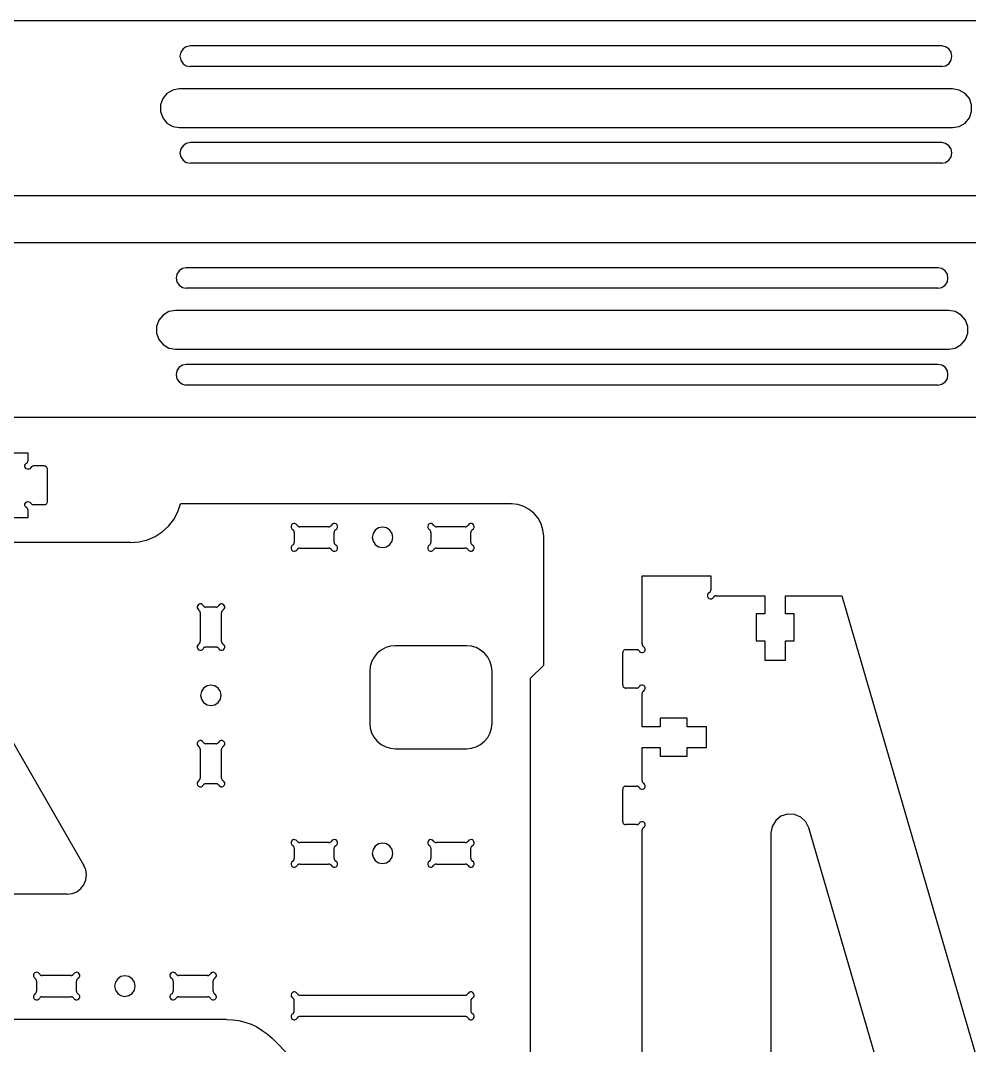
# Model space of a CAD drawing. Header units: inches. Extents: x 205 to 904, y 195 to 663.
# Drawn here: x 498.6 to 645.9, y 501.3 to 660.4 of the extents above; entities that cross this region are included whole.
import ezdxf

# ---------------------------------------------------------------- set-up
doc = ezdxf.new("R2010")
doc.units = ezdxf.units.IN
doc.header["$MEASUREMENT"] = 0
doc.layers.add('Capa 1', color=7, linetype='Continuous')

msp = doc.modelspace()

# ---------------------------------------------------------------- linework, layer by layer
at = {"layer": 'Capa 1', "color": 7, "lineweight": 25, "true_color": 0xffffff}
for points in [[(206.59, 660.4), (725.59, 660.4)], [(525, 656.45), (524.37, 656.31), (523.87, 655.99), (523.52, 655.46), (523.38, 654.86), (523.52, 654.23), (523.87, 653.7), (524.37, 653.38), (525, 653.24)], [(641.6, 656.45), (525, 656.45)], [(641.6, 653.24), (642.2, 653.38), (642.73, 653.7), (643.08, 654.23), (643.18, 654.86), (643.08, 655.46), (642.73, 655.99), (642.2, 656.31), (641.6, 656.45)], [(641.6, 653.24), (525, 653.24)], [(523.28, 649.78), (522.25, 649.6), (521.37, 649.08), (520.7, 648.3), (520.35, 647.31), (520.35, 646.29), (520.7, 645.3), (521.37, 644.49), (522.25, 643.96), (523.28, 643.78)], [(643.29, 649.78), (523.28, 649.78)], [(643.29, 643.78), (644.31, 643.96), (645.23, 644.49), (645.9, 645.3), (646.25, 646.29), (646.25, 647.31), (645.9, 648.3), (645.23, 649.08), (644.31, 649.6), (643.29, 649.78)], [(523.28, 643.78), (643.29, 643.78)], [(525, 641.46), (524.37, 641.31), (523.87, 640.96), (523.52, 640.47), (523.38, 639.83), (523.52, 639.23), (523.87, 638.7), (524.37, 638.35), (525, 638.25)], [(641.6, 641.46), (525, 641.46)], [(641.6, 638.25), (642.2, 638.35), (642.73, 638.7), (643.08, 639.23), (643.18, 639.83), (643.08, 640.47), (642.73, 640.96), (642.2, 641.31), (641.6, 641.46)], [(641.6, 638.25), (525, 638.25)], [(725.59, 633.2), (206.59, 633.2)], [(205.99, 625.97), (724.99, 625.97)], [(524.37, 622.02), (523.77, 621.91), (523.24, 621.56), (522.92, 621.03), (522.78, 620.43), (522.92, 619.83), (523.24, 619.3), (523.77, 618.95), (524.37, 618.84)], [(641, 622.02), (524.37, 622.02)], [(641, 618.84), (641.6, 618.95), (642.13, 619.3), (642.48, 619.83), (642.58, 620.43), (642.48, 621.03), (642.13, 621.56), (641.6, 621.91), (641, 622.02)], [(641, 618.84), (524.37, 618.84)], [(522.68, 615.39), (521.65, 615.21), (520.77, 614.68), (520.1, 613.87), (519.75, 612.92), (519.75, 611.86), (520.1, 610.87), (520.77, 610.09), (521.65, 609.56), (522.68, 609.39)], [(642.69, 615.39), (522.68, 615.39)], [(642.69, 609.39), (643.71, 609.56), (644.63, 610.09), (645.3, 610.87), (645.65, 611.86), (645.65, 612.92), (645.3, 613.87), (644.63, 614.68), (643.71, 615.21), (642.69, 615.39)], [(522.68, 609.39), (642.69, 609.39)], [(524.37, 607.02), (523.77, 606.92), (523.24, 606.57), (522.92, 606.04), (522.78, 605.44), (522.92, 604.8), (523.24, 604.31), (523.77, 603.96), (524.37, 603.81)], [(641, 607.02), (524.37, 607.02)], [(641, 603.81), (641.6, 603.96), (642.13, 604.31), (642.48, 604.8), (642.58, 605.44), (642.48, 606.04), (642.13, 606.57), (641.6, 606.92), (641, 607.02)], [(641, 603.81), (524.37, 603.81)], [(724.99, 598.77), (205.99, 598.77)], [(499.82, 593.23), (262.47, 593.23)], [(499.57, 591.68), (499.6, 591.71), (499.67, 591.75), (499.71, 591.82), (499.74, 591.86), (499.78, 591.93), (499.78, 592), (499.82, 592.03), (499.82, 592.1)], [(499.82, 592.1), (499.82, 593.23)], [(500.24, 591.01), (500.1, 590.83), (499.92, 590.76), (499.71, 590.76), (499.53, 590.83), (499.39, 590.97), (499.32, 591.15), (499.32, 591.36), (499.39, 591.54), (499.57, 591.68)], [(500.66, 591.26), (500.63, 591.26), (500.56, 591.22), (500.49, 591.22), (500.42, 591.18), (500.38, 591.15), (500.31, 591.11), (500.27, 591.04), (500.24, 591.01)], [(502.32, 591.26), (500.66, 591.26)], [(502.81, 590.73), (502.81, 590.83), (502.78, 590.94), (502.71, 591.01), (502.67, 591.11), (502.6, 591.15), (502.5, 591.22), (502.39, 591.22), (502.32, 591.26)], [(502.81, 585.75), (502.81, 590.73)], [(499.57, 584.8), (499.39, 584.94), (499.32, 585.12), (499.32, 585.33), (499.39, 585.51), (499.53, 585.65), (499.71, 585.75), (499.92, 585.72), (500.1, 585.65), (500.24, 585.51)], [(500.24, 585.51), (500.27, 585.43), (500.31, 585.4), (500.38, 585.36), (500.42, 585.29), (500.49, 585.29), (500.56, 585.26), (500.63, 585.26), (500.66, 585.26)], [(502.32, 585.26), (502.39, 585.26), (502.5, 585.29), (502.6, 585.33), (502.67, 585.4), (502.71, 585.47), (502.78, 585.54), (502.81, 585.65), (502.81, 585.75)], [(499.82, 584.38), (499.82, 584.45), (499.78, 584.52), (499.78, 584.55), (499.74, 584.62), (499.71, 584.69), (499.67, 584.73), (499.6, 584.76), (499.57, 584.8)], [(499.82, 583.25), (499.82, 584.38)], [(500.66, 585.26), (502.32, 585.26)], [(515.73, 579.37), (517.03, 579.47), (518.34, 579.79), (519.54, 580.32), (520.63, 581.02), (521.62, 581.91), (522.43, 582.97), (523.06, 584.13), (523.49, 585.36)], [(574.82, 585.36), (523.49, 585.36)], [(579.83, 580.35), (579.72, 581.34), (579.44, 582.26), (578.98, 583.14), (578.38, 583.88), (577.6, 584.52), (576.76, 584.98), (575.8, 585.26), (574.82, 585.36)], [(262.47, 583.25), (499.82, 583.25)], [(541.55, 582.08), (541.44, 582.22), (541.23, 582.33), (541.06, 582.33), (540.84, 582.26), (540.7, 582.12), (540.63, 581.91), (540.63, 581.73), (540.74, 581.52), (540.88, 581.41)], [(547.58, 581.41), (547.72, 581.52), (547.83, 581.73), (547.83, 581.91), (547.76, 582.12), (547.62, 582.26), (547.41, 582.33), (547.23, 582.33), (547.02, 582.22), (546.91, 582.08)], [(562.75, 582.08), (562.65, 582.22), (562.43, 582.33), (562.26, 582.33), (562.05, 582.26), (561.9, 582.12), (561.83, 581.91), (561.83, 581.73), (561.94, 581.52), (562.08, 581.41)], [(568.78, 581.41), (568.92, 581.52), (569.03, 581.73), (569.03, 581.91), (568.96, 582.12), (568.82, 582.26), (568.61, 582.33), (568.43, 582.33), (568.22, 582.22), (568.11, 582.08)], [(541.13, 580.95), (541.13, 581.02), (541.13, 581.1), (541.09, 581.17), (541.06, 581.2), (541.02, 581.27), (540.98, 581.31), (540.95, 581.34), (540.88, 581.41)], [(541.13, 580.95), (541.13, 579.4)], [(541.55, 582.08), (541.58, 582.01), (541.65, 581.98), (541.69, 581.94), (541.76, 581.91), (541.8, 581.87), (541.87, 581.84), (541.94, 581.84), (542.01, 581.84)], [(546.45, 581.84), (542.01, 581.84)], [(546.45, 581.84), (546.52, 581.84), (546.59, 581.84), (546.66, 581.87), (546.7, 581.91), (546.77, 581.94), (546.81, 581.98), (546.88, 582.01), (546.91, 582.08)], [(547.58, 581.41), (547.51, 581.34), (547.48, 581.31), (547.44, 581.27), (547.41, 581.2), (547.37, 581.17), (547.33, 581.1), (547.33, 581.02), (547.33, 580.95)], [(547.33, 579.4), (547.33, 580.95)], [(556.44, 580.18), (556.3, 580.78), (555.98, 581.31), (555.45, 581.66), (554.81, 581.77), (554.21, 581.66), (553.68, 581.31), (553.37, 580.78), (553.23, 580.18), (553.37, 579.58), (553.68, 579.05), (554.21, 578.7), (554.81, 578.59), (555.45, 578.7), (555.98, 579.05), (556.3, 579.58), (556.44, 580.18)], [(562.33, 580.95), (562.33, 581.02), (562.33, 581.1), (562.29, 581.17), (562.26, 581.2), (562.22, 581.27), (562.19, 581.31), (562.15, 581.34), (562.08, 581.41)], [(562.33, 580.95), (562.33, 579.4)], [(562.75, 582.08), (562.79, 582.01), (562.86, 581.98), (562.89, 581.94), (562.96, 581.91), (563, 581.87), (563.07, 581.84), (563.14, 581.84), (563.21, 581.84)], [(567.65, 581.84), (563.21, 581.84)], [(567.65, 581.84), (567.73, 581.84), (567.8, 581.84), (567.87, 581.87), (567.9, 581.91), (567.97, 581.94), (568.01, 581.98), (568.08, 582.01), (568.11, 582.08)], [(568.78, 581.41), (568.71, 581.34), (568.68, 581.31), (568.64, 581.27), (568.61, 581.2), (568.57, 581.17), (568.54, 581.1), (568.54, 581.02), (568.54, 580.95)], [(568.54, 579.4), (568.54, 580.95)], [(515.73, 579.37), (232.59, 579.37)], [(540.88, 578.98), (540.95, 579.01), (540.98, 579.05), (541.02, 579.08), (541.06, 579.16), (541.09, 579.19), (541.13, 579.26), (541.13, 579.33), (541.13, 579.4)], [(547.33, 579.4), (547.33, 579.33), (547.33, 579.26), (547.37, 579.19), (547.41, 579.16), (547.44, 579.08), (547.48, 579.05), (547.51, 579.01), (547.58, 578.98)], [(562.08, 578.98), (562.15, 579.01), (562.19, 579.05), (562.22, 579.08), (562.26, 579.16), (562.29, 579.19), (562.33, 579.26), (562.33, 579.33), (562.33, 579.4)], [(568.54, 579.4), (568.54, 579.33), (568.54, 579.26), (568.57, 579.19), (568.61, 579.16), (568.64, 579.08), (568.68, 579.05), (568.71, 579.01), (568.78, 578.98)], [(579.83, 560.35), (579.83, 580.35)], [(540.88, 578.98), (540.74, 578.84), (540.63, 578.66), (540.63, 578.45), (540.7, 578.24), (540.84, 578.1), (541.06, 578.03), (541.23, 578.03), (541.44, 578.13), (541.55, 578.27)], [(542.01, 578.52), (541.94, 578.52), (541.87, 578.52), (541.8, 578.48), (541.76, 578.45), (541.69, 578.41), (541.65, 578.38), (541.58, 578.34), (541.55, 578.27)], [(542.01, 578.52), (546.45, 578.52)], [(546.91, 578.27), (546.88, 578.34), (546.81, 578.38), (546.77, 578.41), (546.7, 578.45), (546.66, 578.48), (546.59, 578.52), (546.52, 578.52), (546.45, 578.52)], [(546.91, 578.27), (547.02, 578.13), (547.23, 578.03), (547.41, 578.03), (547.62, 578.1), (547.76, 578.24), (547.83, 578.45), (547.83, 578.66), (547.72, 578.84), (547.58, 578.98)], [(562.08, 578.98), (561.94, 578.84), (561.83, 578.66), (561.83, 578.45), (561.9, 578.24), (562.05, 578.1), (562.26, 578.03), (562.43, 578.03), (562.65, 578.13), (562.75, 578.27)], [(563.21, 578.52), (563.14, 578.52), (563.07, 578.52), (563, 578.48), (562.96, 578.45), (562.89, 578.41), (562.86, 578.38), (562.79, 578.34), (562.75, 578.27)], [(563.21, 578.52), (567.65, 578.52)], [(568.11, 578.27), (568.08, 578.34), (568.01, 578.38), (567.97, 578.41), (567.9, 578.45), (567.87, 578.48), (567.8, 578.52), (567.73, 578.52), (567.65, 578.52)], [(568.11, 578.27), (568.22, 578.13), (568.43, 578.03), (568.61, 578.03), (568.82, 578.1), (568.96, 578.24), (569.03, 578.45), (569.03, 578.66), (568.92, 578.84), (568.78, 578.98)], [(595.1, 574.22), (605.75, 574.22)], [(595.1, 563.63), (595.1, 574.22)], [(605.75, 574.22), (605.75, 571.99)], [(605.51, 571.57), (605.33, 571.43), (605.26, 571.25), (605.26, 571.04), (605.33, 570.87), (605.47, 570.69), (605.65, 570.62), (605.86, 570.65), (606.04, 570.72), (606.18, 570.87)], [(605.51, 571.57), (605.54, 571.61), (605.61, 571.64), (605.65, 571.68), (605.68, 571.75), (605.72, 571.78), (605.72, 571.85), (605.75, 571.92), (605.75, 571.99)], [(526.98, 569.6), (526.84, 569.77), (526.66, 569.84), (526.45, 569.84), (526.27, 569.77), (526.13, 569.63), (526.03, 569.45), (526.06, 569.24), (526.13, 569.07), (526.27, 568.92)], [(526.98, 569.6), (527.01, 569.56), (527.05, 569.49), (527.09, 569.45), (527.16, 569.42), (527.23, 569.38), (527.26, 569.38), (527.33, 569.35), (527.4, 569.35)], [(528.95, 569.35), (529.03, 569.35), (529.1, 569.38), (529.17, 569.38), (529.2, 569.42), (529.27, 569.45), (529.31, 569.49), (529.38, 569.56), (529.41, 569.6)], [(530.08, 568.92), (530.22, 569.07), (530.33, 569.24), (530.33, 569.45), (530.26, 569.63), (530.12, 569.77), (529.91, 569.84), (529.73, 569.84), (529.52, 569.77), (529.41, 569.6)], [(606.6, 571.11), (606.53, 571.11), (606.5, 571.11), (606.42, 571.08), (606.35, 571.04), (606.32, 571.01), (606.25, 570.97), (606.21, 570.94), (606.18, 570.87)], [(606.6, 571.11), (614.15, 571.11)], [(614.15, 571.11), (614.15, 568.32)], [(617.36, 571.11), (626.11, 571.11)], [(617.36, 568.32), (617.36, 571.11)], [(626.11, 571.11), (719.21, 251.78)], [(526.52, 568.5), (526.52, 568.57), (526.52, 568.61), (526.49, 568.68), (526.49, 568.75), (526.42, 568.78), (526.38, 568.85), (526.34, 568.89), (526.27, 568.92)], [(526.52, 568.5), (526.52, 564.02)], [(528.95, 569.35), (527.4, 569.35)], [(530.08, 568.92), (530.01, 568.89), (529.98, 568.85), (529.94, 568.78), (529.91, 568.75), (529.87, 568.68), (529.84, 568.61), (529.84, 568.57), (529.84, 568.5)], [(529.84, 564.02), (529.84, 568.5)], [(612.81, 568.32), (612.81, 564.13)], [(614.15, 568.32), (612.81, 568.32)], [(618.7, 568.32), (617.36, 568.32)], [(618.7, 564.13), (618.7, 568.32)], [(526.27, 563.6), (526.13, 563.46), (526.06, 563.28), (526.03, 563.07), (526.13, 562.89), (526.27, 562.75), (526.45, 562.68), (526.66, 562.68), (526.84, 562.75), (526.98, 562.89)], [(526.27, 563.6), (526.34, 563.63), (526.38, 563.67), (526.42, 563.7), (526.49, 563.77), (526.49, 563.84), (526.52, 563.88), (526.52, 563.95), (526.52, 564.02)], [(527.4, 563.17), (527.33, 563.14), (527.26, 563.14), (527.23, 563.1), (527.16, 563.1), (527.09, 563.07), (527.05, 563), (527.01, 562.96), (526.98, 562.89)], [(527.4, 563.17), (528.95, 563.17)], [(529.41, 562.89), (529.38, 562.96), (529.31, 563), (529.27, 563.07), (529.2, 563.1), (529.17, 563.1), (529.1, 563.14), (529.03, 563.14), (528.95, 563.17)], [(529.41, 562.89), (529.52, 562.75), (529.73, 562.68), (529.91, 562.68), (530.12, 562.75), (530.26, 562.89), (530.33, 563.07), (530.33, 563.28), (530.22, 563.46), (530.08, 563.6)], [(529.84, 564.02), (529.84, 563.95), (529.84, 563.88), (529.87, 563.84), (529.91, 563.77), (529.94, 563.7), (529.98, 563.67), (530.01, 563.63), (530.08, 563.6)], [(556.82, 563.35), (556.05, 563.28), (555.31, 563.07), (554.6, 562.68), (554, 562.19), (553.51, 561.59), (553.12, 560.88), (552.91, 560.14), (552.84, 559.36)], [(567.83, 563.35), (556.82, 563.35)], [(571.82, 559.36), (571.75, 560.14), (571.54, 560.88), (571.15, 561.59), (570.65, 562.19), (570.05, 562.68), (569.35, 563.07), (568.61, 563.28), (567.83, 563.35)], [(594.68, 562.5), (594.78, 562.36), (594.99, 562.29), (595.17, 562.29), (595.38, 562.36), (595.52, 562.5), (595.59, 562.68), (595.59, 562.89), (595.49, 563.07), (595.35, 563.21)], [(595.1, 563.63), (595.1, 563.56), (595.1, 563.49), (595.14, 563.46), (595.17, 563.39), (595.21, 563.32), (595.24, 563.28), (595.28, 563.25), (595.35, 563.21)], [(612.81, 564.13), (614.15, 564.13)], [(614.15, 564.13), (614.15, 561.13)], [(617.36, 564.13), (618.7, 564.13)], [(617.36, 561.13), (617.36, 564.13)], [(592.6, 562.79), (592.49, 562.75), (592.42, 562.72), (592.31, 562.68), (592.24, 562.61), (592.17, 562.54), (592.14, 562.47), (592.1, 562.36), (592.1, 562.26)], [(592.1, 557.28), (592.1, 562.26)], [(592.6, 562.79), (594.22, 562.79)], [(594.68, 562.5), (594.64, 562.57), (594.57, 562.61), (594.54, 562.68), (594.47, 562.72), (594.43, 562.72), (594.36, 562.75), (594.29, 562.75), (594.22, 562.79)], [(577.81, 558.34), (579.83, 560.35)], [(614.15, 561.13), (617.36, 561.13)], [(552.84, 559.36), (552.84, 551.36)], [(571.82, 551.36), (571.82, 559.36)], [(491.77, 558.2), (508.46, 529.27)], [(529.8, 555.66), (529.66, 556.26), (529.31, 556.79), (528.81, 557.14), (528.18, 557.25), (527.58, 557.14), (527.05, 556.79), (526.7, 556.26), (526.59, 555.66), (526.7, 555.06), (527.05, 554.53), (527.58, 554.18), (528.18, 554.07), (528.81, 554.18), (529.31, 554.53), (529.66, 555.06), (529.8, 555.66)], [(577.81, 444.85), (577.81, 558.34)], [(592.1, 557.28), (592.1, 557.18), (592.14, 557.07), (592.17, 557), (592.24, 556.93), (592.31, 556.86), (592.42, 556.82), (592.49, 556.79), (592.6, 556.75)], [(594.22, 556.75), (594.29, 556.79), (594.36, 556.79), (594.43, 556.82), (594.47, 556.82), (594.54, 556.86), (594.57, 556.93), (594.64, 556.97), (594.68, 557.04)], [(595.35, 556.33), (595.49, 556.47), (595.59, 556.65), (595.59, 556.86), (595.52, 557.04), (595.38, 557.18), (595.17, 557.25), (594.99, 557.25), (594.78, 557.18), (594.68, 557.04)], [(594.22, 556.75), (592.6, 556.75)], [(595.35, 556.33), (595.28, 556.3), (595.24, 556.26), (595.21, 556.22), (595.17, 556.15), (595.14, 556.08), (595.1, 556.05), (595.1, 555.98), (595.1, 555.91)], [(595.1, 550.76), (595.1, 555.91)], [(597.89, 552.13), (597.89, 550.76)], [(602.09, 552.13), (597.89, 552.13)], [(602.09, 550.76), (602.09, 552.13)], [(552.84, 551.36), (552.91, 550.58), (553.12, 549.84), (553.51, 549.13), (554, 548.53), (554.6, 548.04), (555.31, 547.65), (556.05, 547.44), (556.82, 547.37)], [(567.83, 547.37), (568.61, 547.44), (569.35, 547.65), (570.05, 548.04), (570.65, 548.53), (571.15, 549.13), (571.54, 549.84), (571.75, 550.58), (571.82, 551.36)], [(597.89, 550.76), (595.1, 550.76)], [(605.08, 550.76), (602.09, 550.76)], [(605.08, 547.58), (605.08, 550.76)], [(526.98, 548.39), (526.84, 548.57), (526.66, 548.64), (526.45, 548.64), (526.27, 548.57), (526.13, 548.43), (526.03, 548.25), (526.06, 548.04), (526.13, 547.86), (526.27, 547.72)], [(526.52, 547.3), (526.52, 547.37), (526.52, 547.41), (526.49, 547.48), (526.49, 547.55), (526.42, 547.58), (526.38, 547.65), (526.34, 547.69), (526.27, 547.72)], [(526.52, 547.3), (526.52, 542.82)], [(526.98, 548.39), (527.01, 548.36), (527.05, 548.32), (527.09, 548.25), (527.16, 548.22), (527.23, 548.18), (527.26, 548.18), (527.33, 548.15), (527.4, 548.15)], [(528.95, 548.15), (527.4, 548.15)], [(528.95, 548.15), (529.03, 548.15), (529.1, 548.18), (529.17, 548.18), (529.2, 548.22), (529.27, 548.25), (529.31, 548.32), (529.38, 548.36), (529.41, 548.39)], [(530.08, 547.72), (530.22, 547.86), (530.33, 548.04), (530.33, 548.25), (530.26, 548.43), (530.12, 548.57), (529.91, 548.64), (529.73, 548.64), (529.52, 548.57), (529.41, 548.39)], [(530.08, 547.72), (530.01, 547.69), (529.98, 547.65), (529.94, 547.58), (529.91, 547.55), (529.87, 547.48), (529.84, 547.41), (529.84, 547.37), (529.84, 547.3)], [(529.84, 542.82), (529.84, 547.3)], [(556.82, 547.37), (567.83, 547.37)], [(595.1, 547.58), (597.89, 547.58)], [(595.1, 542.43), (595.1, 547.58)], [(597.89, 547.58), (597.89, 546.21)], [(602.09, 547.58), (605.08, 547.58)], [(602.09, 546.21), (602.09, 547.58)], [(597.89, 546.21), (602.09, 546.21)], [(526.27, 542.4), (526.34, 542.43), (526.38, 542.47), (526.42, 542.54), (526.49, 542.57), (526.49, 542.64), (526.52, 542.68), (526.52, 542.75), (526.52, 542.82)], [(529.84, 542.82), (529.84, 542.75), (529.84, 542.68), (529.87, 542.64), (529.91, 542.57), (529.94, 542.54), (529.98, 542.47), (530.01, 542.43), (530.08, 542.4)], [(526.27, 542.4), (526.13, 542.25), (526.06, 542.08), (526.03, 541.87), (526.13, 541.69), (526.27, 541.55), (526.45, 541.48), (526.66, 541.48), (526.84, 541.55), (526.98, 541.73)], [(527.4, 541.97), (527.33, 541.94), (527.26, 541.94), (527.23, 541.94), (527.16, 541.9), (527.09, 541.87), (527.05, 541.8), (527.01, 541.76), (526.98, 541.73)], [(527.4, 541.97), (528.95, 541.97)], [(529.41, 541.73), (529.38, 541.76), (529.31, 541.8), (529.27, 541.87), (529.2, 541.9), (529.17, 541.94), (529.1, 541.94), (529.03, 541.94), (528.95, 541.97)], [(529.41, 541.73), (529.52, 541.55), (529.73, 541.48), (529.91, 541.48), (530.12, 541.55), (530.26, 541.69), (530.33, 541.87), (530.33, 542.08), (530.22, 542.25), (530.08, 542.4)], [(592.6, 541.58), (592.49, 541.55), (592.42, 541.55), (592.31, 541.48), (592.24, 541.41), (592.17, 541.34), (592.14, 541.27), (592.1, 541.16), (592.1, 541.06)], [(592.1, 536.08), (592.1, 541.06)], [(592.6, 541.58), (594.22, 541.58)], [(594.68, 541.34), (594.64, 541.37), (594.57, 541.41), (594.54, 541.48), (594.47, 541.51), (594.43, 541.55), (594.36, 541.55), (594.29, 541.55), (594.22, 541.58)], [(594.68, 541.34), (594.78, 541.16), (594.99, 541.09), (595.17, 541.09), (595.38, 541.16), (595.52, 541.3), (595.59, 541.48), (595.59, 541.69), (595.49, 541.87), (595.35, 542.01)], [(595.1, 542.43), (595.1, 542.36), (595.1, 542.29), (595.14, 542.25), (595.17, 542.18), (595.21, 542.15), (595.24, 542.08), (595.28, 542.04), (595.35, 542.01)], [(620.96, 535.09), (620.5, 536.05), (619.72, 536.75), (618.74, 537.17), (617.68, 537.21), (616.66, 536.89), (615.84, 536.22), (615.28, 535.3), (615.1, 534.25)], [(592.1, 536.08), (592.1, 535.98), (592.14, 535.87), (592.17, 535.8), (592.24, 535.73), (592.31, 535.66), (592.42, 535.62), (592.49, 535.59), (592.6, 535.59)], [(594.22, 535.59), (592.6, 535.59)], [(594.22, 535.59), (594.29, 535.59), (594.36, 535.59), (594.43, 535.62), (594.47, 535.62), (594.54, 535.66), (594.57, 535.73), (594.64, 535.76), (594.68, 535.83)], [(595.35, 535.13), (595.49, 535.27), (595.59, 535.45), (595.59, 535.66), (595.52, 535.83), (595.38, 535.98), (595.17, 536.05), (594.99, 536.05), (594.78, 535.98), (594.68, 535.83)], [(595.35, 535.13), (595.28, 535.09), (595.24, 535.06), (595.21, 535.02), (595.17, 534.95), (595.14, 534.88), (595.1, 534.85), (595.1, 534.78), (595.1, 534.71)], [(595.1, 403.65), (595.1, 534.71)], [(645.76, 450), (620.96, 535.09)], [(541.55, 533.05), (541.44, 533.19), (541.23, 533.26), (541.06, 533.29), (540.84, 533.22), (540.7, 533.05), (540.63, 532.87), (540.63, 532.66), (540.74, 532.48), (540.88, 532.34)], [(541.55, 533.05), (541.58, 532.98), (541.65, 532.94), (541.69, 532.91), (541.76, 532.87), (541.8, 532.84), (541.87, 532.8), (541.94, 532.8), (542.01, 532.8)], [(546.45, 532.8), (546.52, 532.8), (546.59, 532.8), (546.66, 532.84), (546.7, 532.87), (546.77, 532.91), (546.81, 532.94), (546.88, 532.98), (546.91, 533.05)], [(547.58, 532.34), (547.72, 532.48), (547.83, 532.66), (547.83, 532.87), (547.76, 533.05), (547.62, 533.22), (547.41, 533.29), (547.23, 533.26), (547.02, 533.19), (546.91, 533.05)], [(562.75, 533.05), (562.65, 533.19), (562.43, 533.26), (562.26, 533.29), (562.05, 533.22), (561.9, 533.05), (561.83, 532.87), (561.83, 532.66), (561.94, 532.48), (562.08, 532.34)], [(562.75, 533.05), (562.79, 532.98), (562.86, 532.94), (562.89, 532.91), (562.96, 532.87), (563, 532.84), (563.07, 532.8), (563.14, 532.8), (563.21, 532.8)], [(567.65, 532.8), (567.73, 532.8), (567.8, 532.8), (567.87, 532.84), (567.9, 532.87), (567.97, 532.91), (568.01, 532.94), (568.08, 532.98), (568.11, 533.05)], [(568.78, 532.34), (568.92, 532.48), (569.03, 532.66), (569.03, 532.87), (568.96, 533.05), (568.82, 533.22), (568.61, 533.29), (568.43, 533.26), (568.22, 533.19), (568.11, 533.05)], [(615.1, 534.25), (615.1, 449.16)], [(541.13, 531.92), (541.13, 531.99), (541.13, 532.06), (541.09, 532.13), (541.06, 532.17), (541.02, 532.24), (540.98, 532.27), (540.95, 532.31), (540.88, 532.34)], [(541.13, 531.92), (541.13, 530.37)], [(546.45, 532.8), (542.01, 532.8)], [(547.58, 532.34), (547.51, 532.31), (547.48, 532.27), (547.44, 532.24), (547.41, 532.17), (547.37, 532.13), (547.33, 532.06), (547.33, 531.99), (547.33, 531.92)], [(547.33, 530.37), (547.33, 531.92)], [(556.44, 531.14), (556.3, 531.74), (555.98, 532.27), (555.45, 532.62), (554.81, 532.73), (554.21, 532.62), (553.68, 532.27), (553.37, 531.74), (553.23, 531.14), (553.37, 530.54), (553.68, 530.01), (554.21, 529.66), (554.81, 529.55), (555.45, 529.66), (555.98, 530.01), (556.3, 530.54), (556.44, 531.14)], [(562.33, 531.92), (562.33, 531.99), (562.33, 532.06), (562.29, 532.13), (562.26, 532.17), (562.22, 532.24), (562.19, 532.27), (562.15, 532.31), (562.08, 532.34)], [(562.33, 531.92), (562.33, 530.37)], [(567.65, 532.8), (563.21, 532.8)], [(568.78, 532.34), (568.71, 532.31), (568.68, 532.27), (568.64, 532.24), (568.61, 532.17), (568.57, 532.13), (568.54, 532.06), (568.54, 531.99), (568.54, 531.92)], [(568.54, 530.37), (568.54, 531.92)], [(540.88, 529.91), (540.74, 529.8), (540.63, 529.59), (540.63, 529.41), (540.7, 529.2), (540.84, 529.06), (541.06, 528.99), (541.23, 528.99), (541.44, 529.1), (541.55, 529.24)], [(540.88, 529.91), (540.95, 529.94), (540.98, 530.01), (541.02, 530.05), (541.06, 530.12), (541.09, 530.15), (541.13, 530.22), (541.13, 530.3), (541.13, 530.37)], [(546.91, 529.24), (547.02, 529.1), (547.23, 528.99), (547.41, 528.99), (547.62, 529.06), (547.76, 529.2), (547.83, 529.41), (547.83, 529.59), (547.72, 529.8), (547.58, 529.91)], [(547.33, 530.37), (547.33, 530.3), (547.33, 530.22), (547.37, 530.15), (547.41, 530.12), (547.44, 530.05), (547.48, 530.01), (547.51, 529.94), (547.58, 529.91)], [(562.08, 529.91), (561.94, 529.8), (561.83, 529.59), (561.83, 529.41), (561.9, 529.2), (562.05, 529.06), (562.26, 528.99), (562.43, 528.99), (562.65, 529.1), (562.75, 529.24)], [(562.08, 529.91), (562.15, 529.94), (562.19, 530.01), (562.22, 530.05), (562.26, 530.12), (562.29, 530.15), (562.33, 530.22), (562.33, 530.3), (562.33, 530.37)], [(568.11, 529.24), (568.22, 529.1), (568.43, 528.99), (568.61, 528.99), (568.82, 529.06), (568.96, 529.2), (569.03, 529.41), (569.03, 529.59), (568.92, 529.8), (568.78, 529.91)], [(568.54, 530.37), (568.54, 530.3), (568.54, 530.22), (568.57, 530.15), (568.61, 530.12), (568.64, 530.05), (568.68, 530.01), (568.71, 529.94), (568.78, 529.91)], [(505.88, 524.79), (506.66, 524.9), (507.37, 525.18), (508, 525.67), (508.46, 526.27), (508.78, 527.01), (508.88, 527.79), (508.78, 528.57), (508.46, 529.27)], [(542.01, 529.48), (541.94, 529.48), (541.87, 529.48), (541.8, 529.45), (541.76, 529.41), (541.69, 529.38), (541.65, 529.34), (541.58, 529.31), (541.55, 529.24)], [(542.01, 529.48), (546.45, 529.48)], [(546.91, 529.24), (546.88, 529.31), (546.81, 529.34), (546.77, 529.38), (546.7, 529.41), (546.66, 529.45), (546.59, 529.48), (546.52, 529.48), (546.45, 529.48)], [(563.21, 529.48), (563.14, 529.48), (563.07, 529.48), (563, 529.45), (562.96, 529.41), (562.89, 529.38), (562.86, 529.34), (562.79, 529.31), (562.75, 529.24)], [(563.21, 529.48), (567.65, 529.48)], [(568.11, 529.24), (568.08, 529.31), (568.01, 529.34), (567.97, 529.38), (567.9, 529.41), (567.87, 529.45), (567.8, 529.48), (567.73, 529.48), (567.65, 529.48)], [(505.88, 524.79), (439.17, 524.79)], [(501.58, 512.45), (501.44, 512.59), (501.26, 512.66), (501.05, 512.69), (500.84, 512.59), (500.7, 512.45), (500.63, 512.27), (500.63, 512.06), (500.73, 511.88), (500.87, 511.74)], [(501.58, 512.45), (501.61, 512.37), (501.65, 512.34), (501.69, 512.3), (501.76, 512.23), (501.79, 512.23), (501.86, 512.2), (501.93, 512.2), (502, 512.2)], [(506.45, 512.2), (506.52, 512.2), (506.59, 512.2), (506.66, 512.23), (506.73, 512.23), (506.77, 512.3), (506.8, 512.34), (506.87, 512.37), (506.91, 512.45)], [(507.58, 511.74), (507.72, 511.88), (507.82, 512.06), (507.82, 512.27), (507.75, 512.45), (507.61, 512.59), (507.4, 512.69), (507.22, 512.66), (507.05, 512.59), (506.91, 512.45)], [(522.75, 512.45), (522.64, 512.59), (522.43, 512.66), (522.25, 512.69), (522.04, 512.59), (521.9, 512.45), (521.83, 512.27), (521.83, 512.06), (521.93, 511.88), (522.08, 511.74)], [(522.75, 512.45), (522.82, 512.37), (522.85, 512.34), (522.89, 512.3), (522.96, 512.23), (522.99, 512.23), (523.06, 512.2), (523.13, 512.2), (523.2, 512.2)], [(527.65, 512.2), (527.72, 512.2), (527.79, 512.2), (527.86, 512.23), (527.9, 512.23), (527.97, 512.3), (528, 512.34), (528.07, 512.37), (528.11, 512.45)], [(528.78, 511.74), (528.92, 511.88), (529.03, 512.06), (529.03, 512.27), (528.95, 512.45), (528.81, 512.59), (528.6, 512.69), (528.43, 512.66), (528.21, 512.59), (528.11, 512.45)], [(501.12, 511.32), (501.12, 511.39), (501.12, 511.46), (501.09, 511.49), (501.05, 511.56), (501.02, 511.63), (500.98, 511.67), (500.94, 511.7), (500.87, 511.74)], [(501.12, 511.32), (501.12, 509.76)], [(506.45, 512.2), (502, 512.2)], [(507.58, 511.74), (507.54, 511.7), (507.47, 511.67), (507.44, 511.63), (507.4, 511.56), (507.37, 511.49), (507.33, 511.46), (507.33, 511.39), (507.33, 511.32)], [(507.33, 509.76), (507.33, 511.32)], [(516.43, 510.54), (516.33, 511.14), (515.97, 511.67), (515.44, 512.02), (514.84, 512.13), (514.21, 512.02), (513.72, 511.67), (513.36, 511.14), (513.22, 510.54), (513.36, 509.9), (513.72, 509.41), (514.21, 509.06), (514.84, 508.92), (515.44, 509.06), (515.97, 509.41), (516.33, 509.9), (516.43, 510.54)], [(522.32, 511.32), (522.32, 511.39), (522.32, 511.46), (522.29, 511.49), (522.25, 511.56), (522.22, 511.63), (522.18, 511.67), (522.15, 511.7), (522.08, 511.74)], [(522.32, 511.32), (522.32, 509.76)], [(527.65, 512.2), (523.2, 512.2)], [(528.78, 511.74), (528.71, 511.7), (528.67, 511.67), (528.64, 511.63), (528.6, 511.56), (528.57, 511.49), (528.53, 511.46), (528.53, 511.39), (528.53, 511.32)], [(528.53, 509.76), (528.53, 511.32)], [(500.87, 509.31), (500.73, 509.2), (500.63, 508.99), (500.63, 508.81), (500.7, 508.6), (500.84, 508.46), (501.05, 508.39), (501.26, 508.39), (501.44, 508.49), (501.58, 508.63)], [(500.87, 509.31), (500.94, 509.34), (500.98, 509.41), (501.02, 509.45), (501.05, 509.52), (501.09, 509.55), (501.12, 509.62), (501.12, 509.69), (501.12, 509.76)], [(506.91, 508.63), (507.05, 508.49), (507.22, 508.39), (507.4, 508.39), (507.61, 508.46), (507.75, 508.6), (507.82, 508.81), (507.82, 508.99), (507.72, 509.2), (507.58, 509.31)], [(507.33, 509.76), (507.33, 509.69), (507.33, 509.62), (507.37, 509.55), (507.4, 509.52), (507.44, 509.45), (507.47, 509.41), (507.54, 509.34), (507.58, 509.31)], [(522.08, 509.31), (521.93, 509.2), (521.83, 508.99), (521.83, 508.81), (521.9, 508.6), (522.04, 508.46), (522.25, 508.39), (522.43, 508.39), (522.64, 508.49), (522.75, 508.63)], [(522.08, 509.31), (522.15, 509.34), (522.18, 509.41), (522.22, 509.45), (522.25, 509.52), (522.29, 509.55), (522.32, 509.62), (522.32, 509.69), (522.32, 509.76)], [(528.11, 508.63), (528.21, 508.49), (528.43, 508.39), (528.6, 508.39), (528.81, 508.46), (528.95, 508.6), (529.03, 508.81), (529.03, 508.99), (528.92, 509.2), (528.78, 509.31)], [(528.53, 509.76), (528.53, 509.69), (528.53, 509.62), (528.57, 509.55), (528.6, 509.52), (528.64, 509.45), (528.67, 509.41), (528.71, 509.34), (528.78, 509.31)], [(541.55, 509.38), (541.44, 509.52), (541.23, 509.62), (541.06, 509.62), (540.84, 509.55), (540.7, 509.41), (540.63, 509.2), (540.63, 508.99), (540.74, 508.81), (540.88, 508.67)], [(541.55, 509.38), (541.58, 509.31), (541.65, 509.27), (541.69, 509.23), (541.76, 509.2), (541.8, 509.16), (541.87, 509.13), (541.94, 509.13), (542.01, 509.13)], [(542.01, 509.13), (567.65, 509.13)], [(567.65, 509.13), (567.73, 509.13), (567.8, 509.13), (567.87, 509.16), (567.9, 509.2), (567.97, 509.23), (568.01, 509.27), (568.08, 509.31), (568.11, 509.38)], [(568.78, 508.67), (568.92, 508.81), (569.03, 508.99), (569.03, 509.2), (568.96, 509.41), (568.82, 509.55), (568.61, 509.62), (568.43, 509.62), (568.22, 509.52), (568.11, 509.38)], [(502, 508.88), (501.93, 508.88), (501.86, 508.88), (501.79, 508.85), (501.76, 508.81), (501.69, 508.78), (501.65, 508.74), (501.61, 508.71), (501.58, 508.63)], [(502, 508.88), (506.45, 508.88)], [(506.91, 508.63), (506.87, 508.71), (506.8, 508.74), (506.77, 508.78), (506.73, 508.81), (506.66, 508.85), (506.59, 508.88), (506.52, 508.88), (506.45, 508.88)], [(523.2, 508.88), (523.13, 508.88), (523.06, 508.88), (522.99, 508.85), (522.96, 508.81), (522.89, 508.78), (522.85, 508.74), (522.82, 508.71), (522.75, 508.63)], [(523.2, 508.88), (527.65, 508.88)], [(528.11, 508.63), (528.07, 508.71), (528, 508.74), (527.97, 508.78), (527.9, 508.81), (527.86, 508.85), (527.79, 508.88), (527.72, 508.88), (527.65, 508.88)], [(541.13, 508.25), (541.13, 508.32), (541.13, 508.39), (541.09, 508.46), (541.06, 508.49), (541.02, 508.56), (540.98, 508.6), (540.95, 508.63), (540.88, 508.67)], [(541.13, 506.69), (541.13, 508.25)], [(568.78, 508.67), (568.71, 508.63), (568.68, 508.6), (568.64, 508.56), (568.61, 508.49), (568.57, 508.46), (568.54, 508.39), (568.54, 508.32), (568.54, 508.25)], [(568.54, 508.25), (568.54, 506.69)], [(540.88, 506.24), (540.74, 506.13), (540.63, 505.92), (540.63, 505.74), (540.7, 505.53), (540.84, 505.39), (541.06, 505.32), (541.23, 505.32), (541.44, 505.42), (541.55, 505.57)], [(540.88, 506.24), (540.95, 506.27), (540.98, 506.34), (541.02, 506.38), (541.06, 506.45), (541.09, 506.48), (541.13, 506.55), (541.13, 506.62), (541.13, 506.69)], [(568.11, 505.57), (568.22, 505.42), (568.43, 505.32), (568.61, 505.32), (568.82, 505.39), (568.96, 505.53), (569.03, 505.74), (569.03, 505.92), (568.92, 506.13), (568.78, 506.24)], [(568.54, 506.69), (568.54, 506.62), (568.54, 506.55), (568.57, 506.48), (568.61, 506.45), (568.64, 506.38), (568.68, 506.34), (568.71, 506.27), (568.78, 506.24)], [(530.58, 505.35), (267.83, 505.35)], [(530.58, 505.35), (531.57, 505.32), (532.52, 505.18), (533.47, 504.93), (534.42, 504.61), (535.3, 504.19), (536.15, 503.66), (536.93, 503.1), (537.67, 502.43)], [(542.01, 505.81), (541.94, 505.81), (541.87, 505.81), (541.8, 505.78), (541.76, 505.74), (541.69, 505.71), (541.65, 505.67), (541.58, 505.64), (541.55, 505.57)], [(567.65, 505.81), (542.01, 505.81)], [(568.11, 505.57), (568.08, 505.64), (568.01, 505.67), (567.97, 505.71), (567.9, 505.74), (567.87, 505.78), (567.8, 505.81), (567.73, 505.81), (567.65, 505.81)], [(537.67, 502.43), (543.77, 496.29)]]:
    msp.add_lwpolyline(points, dxfattribs=at)

doc.saveas('drawing.dxf')
